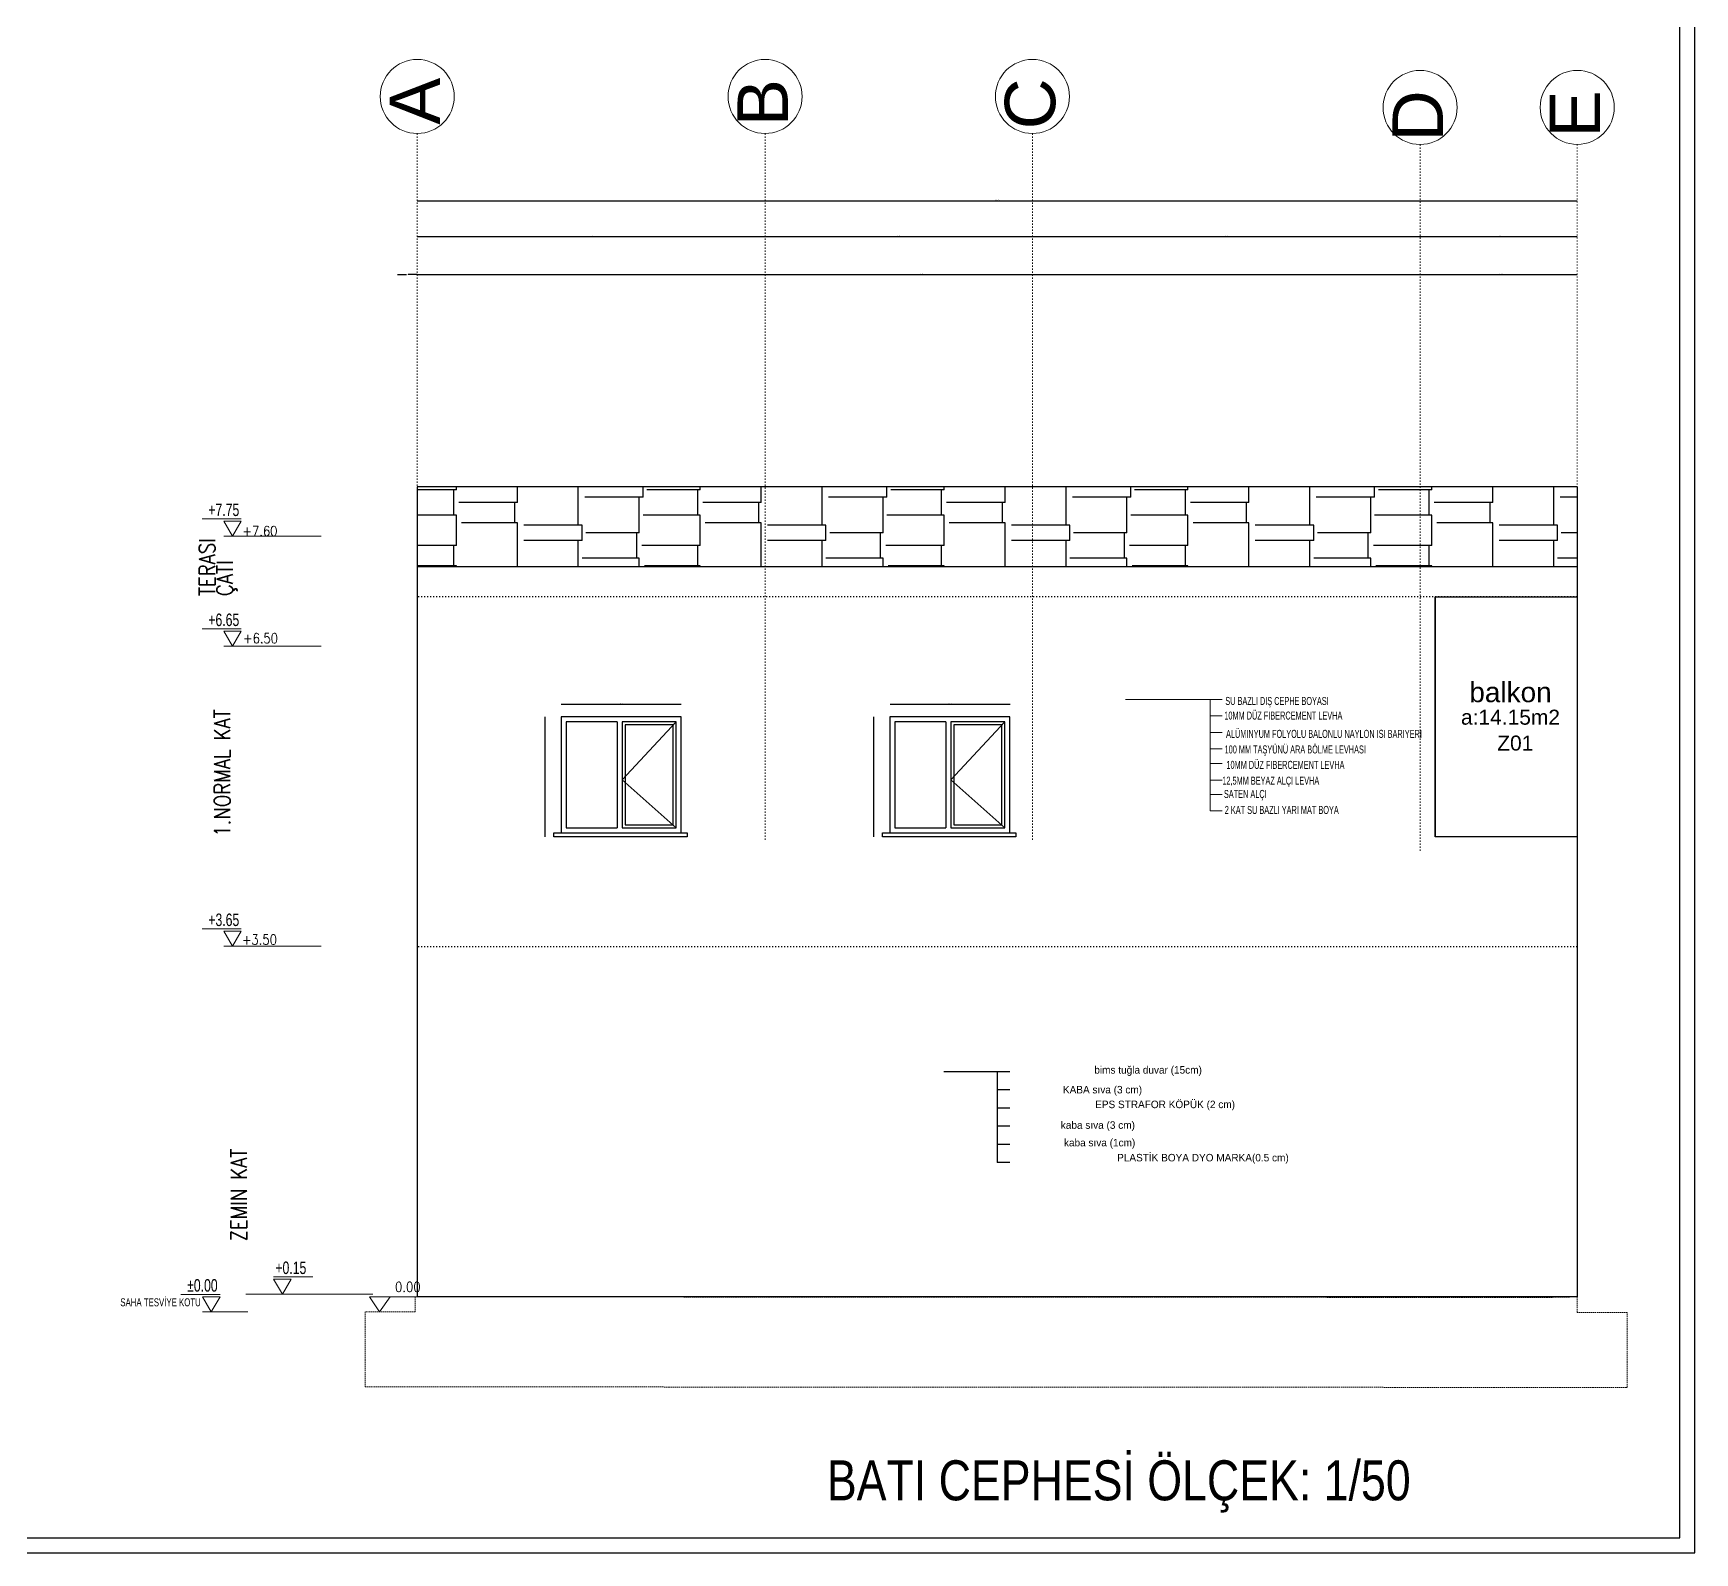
# Model space of a CAD drawing. Header units: centimetres. Extents: x -373760 to 14750, y -122502 to 29584.
# Drawn here: x -199163 to -182547, y -86589 to -71393 of the extents above; entities that cross this region are included whole.
import ezdxf
from ezdxf.enums import TextEntityAlignment as Align

# ---------------------------------------------------------------- set-up
doc = ezdxf.new("R2010")
doc.units = ezdxf.units.CM
for name, pattern in [('ACAD_ISO03W100', [30, 12, -18]), ('DUZ', [0]), ('GOP TABYA_A BLOK_NK$0$2+1 B$0$HIDDEN', [0.375, 0.25, -0.125])]:
    doc.linetypes.add(name, pattern=pattern)
for name, color, linetype in [('Aks', 7, 'Continuous'), ('alan', 7, 'Continuous'), ('CER', 4, 'Continuous'), ('mahal', 7, 'Continuous'), ('Oda', 7, 'Continuous'), ('Standart', 7, 'Continuous'), ('Tarama', 253, 'Continuous')]:
    doc.layers.add(name, color=color, linetype=linetype)
for name, color, linetype, lineweight in [('AKSLAR-P', 211, 'Continuous', 9), ('BB_Yazı_malzeme_DOSEME-Laminat', 7, 'Continuous', 15), ('BB_Yazı_malzeme_DOSEME-Mermer', 30, 'Continuous', 15), ('DETAIL2', 1, 'Continuous', 20), ('duvar', 10, 'Continuous', 25), ('KOT', 3, 'Continuous', 13), ('MS YAZI', 7, 'DUZ', 15), ('MS_YAZI K.P. POZ', 120, 'Continuous', 5), ('yazı', 7, 'Continuous', 30), ('Ölçü iç KGK', 124, 'Continuous', 20)]:
    doc.layers.add(name, color=color, linetype=linetype, lineweight=lineweight)
doc.styles.add('ARC-01', font='arial.ttf')
doc.styles.add('ARıAL', font='arial.ttf')
doc.styles.add('POZ', font='romanstw.shx', dxfattribs={"width": 0.8})
doc.styles.get("Standard").update_dxf_attribs({"font": 'arial.ttf'})
doc.styles.add('stastyle', font='')
doc.styles.add('YAZI', font='arial.ttf', dxfattribs={"height": 34})
doc.styles.get('stastyle').set_extended_font_data('RomanSTA')
doc.linetypes.add('BATTING', pattern='A,0.00254,-2.54,[134,ltypeshp.shx,S=2.54,R=0,X=-2.54,Y=0],-5.08,[134,ltypeshp.shx,S=2.54,R=180,X=2.54,Y=0],-2.54', length=10.16254)
doc.dimstyles.new('Aydın İç Ölçü', dxfattribs={"dimtxt": 7, "dimasz": 3, "dimexe": 0.18, "dimexo": 0.0625, "dimgap": 1, "dimtad": 0, "dimdec": 0, "dimzin": 0, "dimdsep": 46, "dimtxsty": 'Standard', "dimblk": 'DOT', "dimcen": 1, "dimse1": 1, "dimse2": 1, "dimclrd": 256, "dimclrt": 6, "dimadec": 0, "dimazin": 0, "dimtfac": 1, "dimtdec": 0, "dimtix": 1, "dimtofl": 0, "dimtmove": 0, "dimatfit": 3, "dimldrblk": 'DOT', "dimfxl": 1, "dimtolj": 1, "dimtzin": 0, "dimarcsym": 0})
doc.dimstyles.new('aydın ölçü', dxfattribs={"dimtxt": 10, "dimasz": 2.5, "dimexe": 5, "dimexo": 5, "dimtad": 1, "dimdec": 0, "dimtxsty": 'Standard', "dimblk": 'ARCHTICK', "dimcen": 2.5, "dimse1": 1, "dimse2": 1, "dimadec": 0, "dimazin": 0, "dimtfac": 1, "dimtdec": 0, "dimtix": 1, "dimtmove": 0, "dimatfit": 3, "dimfxl": 5, "dimfxlon": 1, "dimarcsym": 0})

# ---------------------------------------------------------------- blocks, each defined once
blk = doc.blocks.new('_ArchTick')
at = {"color": 0, "linetype": 'ByBlock', "const_width": 0.15}
blk.add_lwpolyline([(-0.5, -0.5), (0.5, 0.5)], dxfattribs=at)
blk = doc.blocks.new('*D707')
at = {"color": 0, "lineweight": -2, "transparency": 16777216}
blk.add_line((-189395, -78106), (-190595, -78106), dxfattribs=at)
at = {"layer": 'Defpoints', "color": 0, "transparency": 16777216}
for p in [(-190595, -78106), (-190595, -78334), (-189395, -78334)]:
    blk.add_point(p, dxfattribs=at)
at = {"color": 0, "lineweight": -2, "transparency": 16777216, "xscale": 2.5, "yscale": 2.5, "zscale": 2.5, "rotation": 180}
blk.add_blockref('_ArchTick', (-190595, -78106), dxfattribs=at)
at = {"color": 0, "lineweight": -2, "transparency": 16777216, "xscale": 2.5, "yscale": 2.5, "zscale": 2.5}
blk.add_blockref('_ArchTick', (-189395, -78106), dxfattribs=at)
at = {"color": 0, "transparency": 16777216, "insert": (-189995, -78101), "char_height": 10, "attachment_point": 5}
blk.add_mtext('1200', dxfattribs=at)
blk = doc.blocks.new('*D717')
at = {"color": 0, "lineweight": -2, "transparency": 16777216}
blk.add_line((-190756, -79430), (-190756, -78230), dxfattribs=at)
at = {"layer": 'Defpoints', "color": 0, "transparency": 16777216}
for p in [(-190756, -78230), (-190290, -78230), (-190290, -79430)]:
    blk.add_point(p, dxfattribs=at)
at = {"color": 0, "lineweight": -2, "transparency": 16777216, "xscale": 2.5, "yscale": 2.5, "zscale": 2.5}
for p, rotation in [((-190756, -78230), 90), ((-190756, -79430), 270)]:
    blk.add_blockref('_ArchTick', p, dxfattribs=dict(at, rotation=rotation))
at = {"color": 0, "transparency": 16777216, "insert": (-190761, -78830), "char_height": 10, "attachment_point": 5, "rotation": 90}
blk.add_mtext('1200', dxfattribs=at)
blk = doc.blocks.new('*D708')
at = {"color": 0, "lineweight": -2, "transparency": 16777216}
blk.add_line((-192682, -78106), (-193882, -78106), dxfattribs=at)
at = {"layer": 'Defpoints', "color": 0, "transparency": 16777216}
for p in [(-193882, -78106), (-193882, -78334), (-192682, -78334)]:
    blk.add_point(p, dxfattribs=at)
at = {"color": 0, "lineweight": -2, "transparency": 16777216, "xscale": 2.5, "yscale": 2.5, "zscale": 2.5, "rotation": 180}
blk.add_blockref('_ArchTick', (-193882, -78106), dxfattribs=at)
at = {"color": 0, "lineweight": -2, "transparency": 16777216, "xscale": 2.5, "yscale": 2.5, "zscale": 2.5}
blk.add_blockref('_ArchTick', (-192682, -78106), dxfattribs=at)
at = {"color": 0, "transparency": 16777216, "insert": (-193282, -78101), "char_height": 10, "attachment_point": 5}
blk.add_mtext('1200', dxfattribs=at)
blk = doc.blocks.new('*D718')
at = {"color": 0, "lineweight": -2, "transparency": 16777216}
blk.add_line((-194042, -79430), (-194042, -78230), dxfattribs=at)
at = {"layer": 'Defpoints', "color": 0, "transparency": 16777216}
for p in [(-194042, -78230), (-193577, -78230), (-193577, -79430)]:
    blk.add_point(p, dxfattribs=at)
at = {"color": 0, "lineweight": -2, "transparency": 16777216, "xscale": 2.5, "yscale": 2.5, "zscale": 2.5}
for p, rotation in [((-194042, -78230), 90), ((-194042, -79430), 270)]:
    blk.add_blockref('_ArchTick', p, dxfattribs=dict(at, rotation=rotation))
at = {"color": 0, "transparency": 16777216, "insert": (-194048, -78830), "char_height": 10, "attachment_point": 5, "rotation": 90}
blk.add_mtext('1200', dxfattribs=at)
blk = doc.blocks.new('KOT3')
at = {"layer": 'KOT'}
for p, q in [((-8.7, 17.3), (30.4, 17.3)), ((-36.4, 0), (8.7, 0))]:
    blk.add_line(p, q, dxfattribs=at)
blk.add_lwpolyline([(8.7, 15), (-8.7, 15), (0, 0)], close=True, dxfattribs=at)
at = {"layer": 'KOT', "color": 7, "style": 'ARıAL', "width": 0.7}
blk.add_attdef('KOT', text='', height=12.5, dxfattribs=at).set_placement((-0.3, 16.5), align=Align.BOTTOM_LEFT)
blk = doc.blocks.new('*D709')
at = {"layer": 'Defpoints', "color": 0, "ltscale": 0.45, "transparency": 16777216}
for p in [(-195322, -73511), (-185244, -73807), (-185244, -75863)]:
    blk.add_point(p, dxfattribs=at)
at = {"layer": 'Ölçü iç KGK', "color": 0, "lineweight": -2, "ltscale": 0.45, "transparency": 16777216}
blk.add_line((-195322, -73807), (-185244, -73807), dxfattribs=at)
at = {"layer": 'Ölçü iç KGK', "color": 0, "lineweight": -2, "ltscale": 0.45, "transparency": 16777216, "xscale": 2.5, "yscale": 2.5, "zscale": 2.5, "rotation": 180}
blk.add_blockref('_ArchTick', (-195322, -73807), dxfattribs=at)
at = {"layer": 'Ölçü iç KGK', "color": 0, "lineweight": -2, "ltscale": 0.45, "transparency": 16777216, "xscale": 2.5, "yscale": 2.5, "zscale": 2.5}
blk.add_blockref('_ArchTick', (-185244, -73807), dxfattribs=at)
at = {"layer": 'Ölçü iç KGK', "color": 0, "lineweight": -2, "ltscale": 0.45, "transparency": 16777216, "insert": (-190283, -73802), "char_height": 10, "attachment_point": 5}
blk.add_mtext('10078', dxfattribs=at)
blk = doc.blocks.new('*D710')
at = {"layer": 'Defpoints', "color": 0, "ltscale": 0.45, "transparency": 16777216}
for p in [(-183722, -73807), (-183722, -73807), (-185244, -75863)]:
    blk.add_point(p, dxfattribs=at)
at = {"layer": 'Ölçü iç KGK', "color": 0, "lineweight": -2, "ltscale": 0.45, "transparency": 16777216}
blk.add_line((-185244, -73807), (-183722, -73807), dxfattribs=at)
at = {"layer": 'Ölçü iç KGK', "color": 0, "lineweight": -2, "ltscale": 0.45, "transparency": 16777216, "xscale": 2.5, "yscale": 2.5, "zscale": 2.5, "rotation": 180}
blk.add_blockref('_ArchTick', (-185244, -73807), dxfattribs=at)
at = {"layer": 'Ölçü iç KGK', "color": 0, "lineweight": -2, "ltscale": 0.45, "transparency": 16777216, "xscale": 2.5, "yscale": 2.5, "zscale": 2.5}
blk.add_blockref('_ArchTick', (-183722, -73807), dxfattribs=at)
at = {"layer": 'Ölçü iç KGK', "color": 0, "lineweight": -2, "ltscale": 0.45, "transparency": 16777216, "insert": (-184483, -73802), "char_height": 10, "attachment_point": 5}
blk.add_mtext('1522', dxfattribs=at)
blk = doc.blocks.new('*D711')
at = {"layer": 'Defpoints', "color": 0, "ltscale": 0.45, "transparency": 16777216}
for p in [(-195322, -73386), (-191844, -73386), (-191844, -73427)]:
    blk.add_point(p, dxfattribs=at)
at = {"layer": 'Ölçü iç KGK', "color": 0, "lineweight": -2, "ltscale": 0.45, "transparency": 16777216}
blk.add_line((-195322, -73427), (-191844, -73427), dxfattribs=at)
at = {"layer": 'Ölçü iç KGK', "color": 0, "lineweight": -2, "ltscale": 0.45, "transparency": 16777216, "xscale": 2.5, "yscale": 2.5, "zscale": 2.5, "rotation": 180}
blk.add_blockref('_ArchTick', (-195322, -73427), dxfattribs=at)
at = {"layer": 'Ölçü iç KGK', "color": 0, "lineweight": -2, "ltscale": 0.45, "transparency": 16777216, "xscale": 2.5, "yscale": 2.5, "zscale": 2.5}
blk.add_blockref('_ArchTick', (-191844, -73427), dxfattribs=at)
at = {"layer": 'Ölçü iç KGK', "color": 0, "lineweight": -2, "ltscale": 0.45, "transparency": 16777216, "insert": (-193583, -73421), "char_height": 10, "attachment_point": 5}
blk.add_mtext('3478', dxfattribs=at)
blk = doc.blocks.new('*D712')
at = {"layer": 'Defpoints', "color": 0, "ltscale": 0.45, "transparency": 16777216}
for p in [(-191844, -73386), (-189171, -73427), (-189171, -73427)]:
    blk.add_point(p, dxfattribs=at)
at = {"layer": 'Ölçü iç KGK', "color": 0, "lineweight": -2, "ltscale": 0.45, "transparency": 16777216}
blk.add_line((-191844, -73427), (-189171, -73427), dxfattribs=at)
at = {"layer": 'Ölçü iç KGK', "color": 0, "lineweight": -2, "ltscale": 0.45, "transparency": 16777216, "xscale": 2.5, "yscale": 2.5, "zscale": 2.5, "rotation": 180}
blk.add_blockref('_ArchTick', (-191844, -73427), dxfattribs=at)
at = {"layer": 'Ölçü iç KGK', "color": 0, "lineweight": -2, "ltscale": 0.45, "transparency": 16777216, "xscale": 2.5, "yscale": 2.5, "zscale": 2.5}
blk.add_blockref('_ArchTick', (-189171, -73427), dxfattribs=at)
at = {"layer": 'Ölçü iç KGK', "color": 0, "lineweight": -2, "ltscale": 0.45, "transparency": 16777216, "insert": (-190508, -73421), "char_height": 10, "attachment_point": 5}
blk.add_mtext('2674', dxfattribs=at)
blk = doc.blocks.new('*D713')
at = {"layer": 'Defpoints', "color": 0, "ltscale": 0.45, "transparency": 16777216}
for p in [(-189171, -73427), (-185294, -73427), (-185294, -73427)]:
    blk.add_point(p, dxfattribs=at)
at = {"layer": 'Ölçü iç KGK', "color": 0, "lineweight": -2, "ltscale": 0.45, "transparency": 16777216}
blk.add_line((-189171, -73427), (-185294, -73427), dxfattribs=at)
at = {"layer": 'Ölçü iç KGK', "color": 0, "lineweight": -2, "ltscale": 0.45, "transparency": 16777216, "xscale": 2.5, "yscale": 2.5, "zscale": 2.5, "rotation": 180}
blk.add_blockref('_ArchTick', (-189171, -73427), dxfattribs=at)
at = {"layer": 'Ölçü iç KGK', "color": 0, "lineweight": -2, "ltscale": 0.45, "transparency": 16777216, "xscale": 2.5, "yscale": 2.5, "zscale": 2.5}
blk.add_blockref('_ArchTick', (-185294, -73427), dxfattribs=at)
at = {"layer": 'Ölçü iç KGK', "color": 0, "lineweight": -2, "ltscale": 0.45, "transparency": 16777216, "insert": (-187233, -73421), "char_height": 10, "attachment_point": 5}
blk.add_mtext('3877', dxfattribs=at)
blk = doc.blocks.new('*D714')
at = {"layer": 'Defpoints', "color": 0, "ltscale": 0.45, "transparency": 16777216}
for p in [(-185294, -73427), (-183722, -73427), (-183722, -73427)]:
    blk.add_point(p, dxfattribs=at)
at = {"layer": 'Ölçü iç KGK', "color": 0, "lineweight": -2, "ltscale": 0.45, "transparency": 16777216}
blk.add_line((-185294, -73427), (-183722, -73427), dxfattribs=at)
at = {"layer": 'Ölçü iç KGK', "color": 0, "lineweight": -2, "ltscale": 0.45, "transparency": 16777216, "xscale": 2.5, "yscale": 2.5, "zscale": 2.5, "rotation": 180}
blk.add_blockref('_ArchTick', (-185294, -73427), dxfattribs=at)
at = {"layer": 'Ölçü iç KGK', "color": 0, "lineweight": -2, "ltscale": 0.45, "transparency": 16777216, "xscale": 2.5, "yscale": 2.5, "zscale": 2.5}
blk.add_blockref('_ArchTick', (-183722, -73427), dxfattribs=at)
at = {"layer": 'Ölçü iç KGK', "color": 0, "lineweight": -2, "ltscale": 0.45, "transparency": 16777216, "insert": (-184508, -73421), "char_height": 10, "attachment_point": 5}
blk.add_mtext('1572', dxfattribs=at)
blk = doc.blocks.new('*D715')
at = {"layer": 'Defpoints', "color": 0, "ltscale": 0.45, "transparency": 16777216}
for p in [(-195322, -73004), (-183722, -73004), (-183722, -73070)]:
    blk.add_point(p, dxfattribs=at)
at = {"layer": 'Ölçü iç KGK', "color": 0, "lineweight": -2, "ltscale": 0.45, "transparency": 16777216}
blk.add_line((-195322, -73070), (-183722, -73070), dxfattribs=at)
at = {"layer": 'Ölçü iç KGK', "color": 0, "lineweight": -2, "ltscale": 0.45, "transparency": 16777216, "xscale": 2.5, "yscale": 2.5, "zscale": 2.5, "rotation": 180}
blk.add_blockref('_ArchTick', (-195322, -73070), dxfattribs=at)
at = {"layer": 'Ölçü iç KGK', "color": 0, "lineweight": -2, "ltscale": 0.45, "transparency": 16777216, "xscale": 2.5, "yscale": 2.5, "zscale": 2.5}
blk.add_blockref('_ArchTick', (-183722, -73070), dxfattribs=at)
at = {"layer": 'Ölçü iç KGK', "color": 0, "lineweight": -2, "ltscale": 0.45, "transparency": 16777216, "insert": (-189522, -73064), "char_height": 10, "attachment_point": 5}
blk.add_mtext('11600', dxfattribs=at)
blk = doc.blocks.new('_Dot')
at = {"color": 0, "linetype": 'ByBlock', "lineweight": -2}
blk.add_line((-0.5, 0), (-1, 0), dxfattribs=at)
at = {"color": 0, "linetype": 'ByBlock', "const_width": 0.5}
blk.add_lwpolyline([(-0.25, 0, 1), (0.25, 0, 1)], format="xyb", close=True, dxfattribs=at)
blk = doc.blocks.new('*D716')
at = {"layer": 'Defpoints', "color": 0, "ltscale": 0.45, "transparency": 16777216}
for p in [(-195322, -73807), (-195522, -74030), (-195322, -74030)]:
    blk.add_point(p, dxfattribs=at)
at = {"layer": 'Ölçü iç KGK', "lineweight": -2, "ltscale": 0.45, "transparency": 16777216}
for p, q in [((-195519, -73807), (-195431, -73807)), ((-195325, -73807), (-195414, -73807))]:
    blk.add_line(p, q, dxfattribs=at)
at = {"layer": 'Ölçü iç KGK', "lineweight": -2, "ltscale": 0.45, "transparency": 16777216, "xscale": 3, "yscale": 3, "zscale": 3, "rotation": 180}
blk.add_blockref('_Dot', (-195522, -73807), dxfattribs=at)
at = {"layer": 'Ölçü iç KGK', "lineweight": -2, "ltscale": 0.45, "transparency": 16777216, "xscale": 3, "yscale": 3, "zscale": 3}
blk.add_blockref('_Dot', (-195322, -73807), dxfattribs=at)
at = {"layer": 'Ölçü iç KGK', "color": 6, "lineweight": -2, "ltscale": 0.45, "transparency": 16777216, "insert": (-195422, -73807), "char_height": 7, "attachment_point": 5}
blk.add_mtext('\\A1;200', dxfattribs=at)
blk = doc.blocks.new('SRTHTYHY')
at = {"layer": 'BB_Yazı_malzeme_DOSEME-Mermer'}
for p, q in [((-1049199.7, -8391828.8, 88.2), (-1049296.4, -8391828.8, -785.3)), ((-1049199.7, -8391828.8), (-1049211.7, -8391828.8)), ((-1049199.7, -8391828.8), (-1049211.7, -8391828.8)), ((-1049211.7, -8391940.2), (-1049211.7, -8391828.8, 88.2)), ((-1049199.7, -8391845.3), (-1049211.7, -8391845.3)), ((-1049199.7, -8391861.8), (-1049211.7, -8391861.8)), ((-1049199.7, -8391878.3), (-1049211.7, -8391878.3)), ((-1049199.7, -8391893), (-1049211.7, -8391893)), ((-1049199.7, -8391909.4), (-1049211.7, -8391909.4)), ((-1049199.7, -8391923.7), (-1049211.7, -8391923.7)), ((-1049199.7, -8391940.2), (-1049211.7, -8391940.2))]:
    blk.add_line(p, q, dxfattribs=at)
at = {"layer": 'BB_Yazı_malzeme_DOSEME-Mermer', "style": 'ARC-01', "width": 0.6}
for s, p in [('SU BAZLI DIŞ CEPHE BOYASI', (-1049196.5, -8391834.3)), ('10MM DÜZ FIBERCEMENT LEVHA ', (-1049197.5, -8391848.9)), ('ALÜMINYUM FOLYOLU BALONLU NAYLON ISI BARIYERI ', (-1049195.8, -8391867.2)), ('100 MM TAŞYÜNÜ ARA BÖLME LEVHASI ', (-1049197.2, -8391882.8)), ('10MM DÜZ FIBERCEMENT LEVHA ', (-1049195.4, -8391898.2)), ('12,5MM BEYAZ ALÇI LEVHA', (-1049199.5, -8391914)), ('SATEN ALÇI', (-1049197.9, -8391927.3)), (' 2 KAT SU BAZLI YARI MAT BOYA', (-1049199.1, -8391943.3))]:
    blk.add_text(s, height=8, dxfattribs=at).set_placement(p)

msp = doc.modelspace()

# ---------------------------------------------------------------- hatches: boundary and pattern name
at = {"layer": 'Tarama'}
h = msp.add_hatch(dxfattribs=at)
h.set_pattern_fill('AR-RSHKE', color=252, scale=2, angle=90)
h.set_pattern_definition([(90, (-126656.3, 47840.95), (-609.6, 1295.4), [304.8, -254, 355.6, -152.4, 457.2, -203.2]), (90, (-126681.7, 48145.75), (-609.6, 1295.4), [254, -965.2, 203.2, -304.8]), (90, (-126618.2, 48755.35), (-609.6, 1295.4), [152.4, -1574.8]), (180, (-126656.3, 47840.95), (-609.6, -431.8), [584.2, -1854.2]), (180, (-126656.3, 48145.75), (-609.6, -431.8), [571.5, -1866.9]), (180, (-126656.3, 48399.75), (-609.6, -431.8), [533.4, -1905]), (180, (-126618.2, 48755.35), (-609.6, -431.8), [584.2, -1854.2]), (180, (-126618.2, 48907.75), (-609.6, -431.8), [584.2, -1854.2]), (180, (-126656.3, 49364.95), (-609.6, -431.8), [558.8, -1879.6])])
h.paths.add_polyline_path([(-185294.26, -75929.71), (-185294.26, -76729.71), (-183722.46, -76729.71), (-183722.46, -75929.71)])
h.paths.add_polyline_path([(-189170.78, -75929.71), (-189170.78, -76729.71), (-185294.26, -76729.71), (-185294.26, -75929.71)])
h.paths.add_polyline_path([(-191844.29, -75929.71), (-191844.29, -76729.71), (-189170.78, -76729.71), (-189170.78, -75929.71)])
h.paths.add_polyline_path([(-195322.46, -75929.71), (-195322.46, -76729.71), (-191844.29, -76729.71), (-191844.29, -75929.71)])

# ---------------------------------------------------------------- linework, layer by layer
for p, q in [((-192681.65, -78229.71), (-193881.65, -78229.71)), ((-193881.65, -78229.71), (-193881.65, -79388.89)), ((-192681.65, -79388.89), (-192681.65, -78229.71)), ((-189395.27, -78229.71), (-190595.27, -78229.71)), ((-190595.27, -78229.71), (-190595.27, -79388.89)), ((-189395.27, -79388.89), (-189395.27, -78229.71)), ((-193321.65, -78279.71), (-193831.65, -78279.71)), ((-193831.65, -78279.71), (-193831.65, -79338.89)), ((-193321.65, -78279.71), (-193321.65, -79338.89)), ((-193271.65, -78279.71), (-193271.65, -79338.89)), ((-192731.65, -78279.71), (-193271.65, -78279.71)), ((-193241.65, -78309.71), (-193241.65, -79308.89)), ((-192761.65, -78309.71), (-193241.65, -78309.71)), ((-192761.65, -79308.89), (-192761.65, -78309.71)), ((-192731.65, -79338.89), (-192731.65, -78279.71)), ((-190035.27, -78279.71), (-190545.27, -78279.71)), ((-190545.27, -78279.71), (-190545.27, -79338.89)), ((-190035.27, -78279.71), (-190035.27, -79338.89)), ((-189985.27, -78279.71), (-189985.27, -79338.89)), ((-189445.27, -78279.71), (-189985.27, -78279.71)), ((-189955.27, -78309.71), (-189955.27, -79308.89)), ((-189475.27, -78309.71), (-189955.27, -78309.71)), ((-189475.27, -79308.89), (-189475.27, -78309.71)), ((-189445.27, -79338.89), (-189445.27, -78279.71)), ((-193956.36, -79388.89), (-193881.65, -79388.89)), ((-193956.36, -79429.71), (-193956.36, -79388.89)), ((-193881.65, -79388.89), (-192681.65, -79388.89)), ((-193831.65, -79338.89), (-193321.65, -79338.89)), ((-193271.65, -79338.89), (-192731.65, -79338.89)), ((-193241.65, -79308.89), (-192761.65, -79308.89)), ((-192681.65, -79388.89), (-192621.88, -79388.89)), ((-192621.88, -79388.89), (-192621.88, -79429.71)), ((-190669.98, -79388.89), (-190595.27, -79388.89)), ((-190669.98, -79429.71), (-190669.98, -79388.89)), ((-190595.27, -79388.89), (-189395.27, -79388.89)), ((-190545.27, -79338.89), (-190035.27, -79338.89)), ((-189985.27, -79338.89), (-189445.27, -79338.89)), ((-189955.27, -79308.89), (-189475.27, -79308.89)), ((-189395.27, -79388.89), (-189335.5, -79388.89)), ((-189335.5, -79388.89), (-189335.5, -79429.71)), ((-192621.88, -79429.71), (-193956.36, -79429.71)), ((-189335.5, -79429.71), (-190669.98, -79429.71))]:
    msp.add_line(p, q)
at = {"color": 8}
for p, q in [((-192731.65, -78279.71), (-193271.65, -78859.3)), ((-189445.27, -78279.71), (-189985.27, -78859.3)), ((-193271.65, -78859.3), (-192731.65, -79338.89)), ((-189985.27, -78859.3), (-189445.27, -79338.89))]:
    msp.add_line(p, q, dxfattribs=at)
at = {"layer": 'Aks', "color": 255, "linetype": 'GOP TABYA_A BLOK_NK$0$2+1 B$0$HIDDEN', "lineweight": 5, "ltscale": 55}
msp.add_lwpolyline([(-195343.91, -84029.71), (-195343.91, -84179.67), (-195843.91, -84179.67), (-195843.9, -84929.74), (-183222.75, -84935.58), (-183222.46, -84185.58), (-183722.46, -84185.58), (-183722.46, -84029.71), (-184022.46, -84035.58), (-195343.91, -84029.71)], dxfattribs=at)
at = {"layer": 'AKSLAR-P', "linetype": 'ACAD_ISO03W100'}
for p, q in [((-195322.46, -72395.82), (-195322.46, -79463.61)), ((-191844.29, -72395.82), (-191844.29, -79463.61)), ((-189170.78, -72395.82), (-189170.78, -79463.61)), ((-185294.26, -72505.82), (-185294.26, -79573.61)), ((-183722.46, -72504.98), (-183722.46, -79572.78))]:
    msp.add_line(p, q, dxfattribs=at)
at = {"layer": 'AKSLAR-P'}
for centre in [(-195322.46, -72025.6), (-191844.29, -72025.6), (-189170.78, -72025.6), (-185294.26, -72135.6), (-183722.46, -72134.76)]:
    msp.add_circle(centre, 370.22, dxfattribs=at)
at = {"layer": 'CER', "color": 2}
for points in [[(-215852.52, -86588.86), (-182547.49, -86588.86), (-182547.49, -56588.86), (-215852.52, -56588.86)], [(-215702.52, -86438.86), (-182697.49, -86438.86), (-182697.49, -56738.86), (-215702.52, -56738.86)]]:
    msp.add_lwpolyline(points, close=True, dxfattribs=at)
at = {"layer": 'DETAIL2', "color": 1}
for p, q in [((-195401.05, -84029.71), (-195801.05, -84029.71)), ((-195801.05, -84029.71), (-195701.05, -84179.72)), ((-195593.91, -84029.71), (-195701.05, -84179.72)), ((-195593.91, -84029.71), (-195093.91, -84029.71))]:
    msp.add_line(p, q, dxfattribs=at)
at = {"layer": 'duvar'}
for p, q in [((-195322.46, -75929.71), (-195322.46, -84029.71)), ((-183722.46, -75929.71), (-183722.46, -84029.71)), ((-185142.46, -77029.71), (-185142.46, -79429.71))]:
    msp.add_line(p, q, dxfattribs=at)
for points in [[(-183722.46, -75929.71), (-195322.46, -75929.71)], [(-183722.46, -76729.71), (-195322.46, -76729.71)], [(-183722.46, -79429.71), (-185142.46, -79429.71), (-185142.46, -77029.71), (-183722.46, -77029.71)], [(-183722.46, -84029.71), (-195322.46, -84029.71)]]:
    msp.add_lwpolyline(points, dxfattribs=at)
at = {"layer": 'duvar', "linetype": 'ACAD_ISO03W100'}
for points in [[(-183722.46, -77029.71), (-195322.46, -77029.71)], [(-183722.46, -80529.71), (-195322.46, -80529.71)]]:
    msp.add_lwpolyline(points, dxfattribs=at)
at = {"layer": 'MS_YAZI K.P. POZ', "ltscale": 5}
for p, q in [((-197255.38, -76423.85), (-196282.06, -76423.85)), ((-197255.38, -77523.85), (-196282.06, -77523.85)), ((-197255.38, -80523.85), (-196282.06, -80523.85)), ((-196739.76, -84003.7), (-195766.43, -84003.7))]:
    msp.add_line(p, q, dxfattribs=at)
at = {"layer": 'Standart'}
for p, q in [((-189397.18, -81778), (-190055.82, -81778)), ((-189522.94, -81778), (-189522.94, -82687.4)), ((-189397.18, -81778), (-189522.94, -81778)), ((-189397.18, -81959.88), (-189522.94, -81959.88)), ((-189397.18, -82141.76), (-189522.94, -82141.76)), ((-189397.18, -82323.64), (-189522.94, -82323.64)), ((-189397.18, -82505.52), (-189522.94, -82505.52)), ((-189397.18, -82687.4), (-189522.94, -82687.4))]:
    msp.add_line(p, q, dxfattribs=at)

# ---------------------------------------------------------------- block references
at = {"xscale": 10, "yscale": 10, "zscale": 10}
msp.add_blockref('SRTHTYHY', (10304723.24, 83840232.56, 4555.71), dxfattribs=at)
at = {"layer": 'KOT'}
ref = msp.add_blockref('KOT3', (-196671.47, -84003.7), dxfattribs=dict(at, xscale=10, yscale=10, zscale=10))
ref.add_attrib('KOT', '+0.15', dxfattribs={"layer": 'yazı', "height": 125, "style": 'ARıAL', "width": 0.7}).set_placement((-196740.89, -83838.97), align=Align.BOTTOM_LEFT)
at = {"layer": 'MS_YAZI K.P. POZ', "ltscale": 5}
ref = msp.add_blockref('KOT3', (-197168.8, -76423.85), dxfattribs=dict(at, xscale=-10, yscale=10, zscale=10))
ref.add_attrib('KOT', '+7.75', dxfattribs={"layer": 'yazı', "height": 125, "style": 'ARıAL', "width": 0.7}).set_placement((-197411.24, -76259.11), align=Align.BOTTOM_LEFT)
ref = msp.add_blockref('KOT3', (-197168.8, -77523.85), dxfattribs=dict(at, xscale=-10, yscale=10, zscale=10))
ref.add_attrib('KOT', '+6.65', dxfattribs={"layer": 'yazı', "height": 125, "style": 'ARıAL', "width": 0.7}).set_placement((-197411.54, -77359.11), align=Align.BOTTOM_LEFT)
ref = msp.add_blockref('KOT3', (-197168.8, -80523.85), dxfattribs=dict(at, xscale=-10, yscale=10, zscale=10))
ref.add_attrib('KOT', '+3.65', dxfattribs={"layer": 'yazı', "height": 125, "style": 'ARıAL', "width": 0.7}).set_placement((-197411.54, -80359.11), align=Align.BOTTOM_LEFT)
ref = msp.add_blockref('KOT3', (-197381.59, -84179.72), dxfattribs=dict(at, xscale=-10, yscale=10, zscale=10))
ref.add_attrib('KOT', '%%P0.00', dxfattribs={"layer": 'yazı', "height": 125, "style": 'ARıAL', "width": 0.7}).set_placement((-197623.37, -84014.98), align=Align.BOTTOM_LEFT)

# ---------------------------------------------------------------- texts
at = {"char_height": 75, "width": 4016.1054, "attachment_point": 3}
for s, insert in [('{\\fBankGothic Lt BT|b0|i0|c162|p34;bims tuğla duvar (15cm)}', (-187476.1, -81722.42)), ('{\\fBankGothic Lt BT|b0|i0|c162|p34;KABA sıva (3 cm)}', (-188074.16, -81920.18)), ('{\\fBankGothic Lt BT|b0|i0|c162|p34;\\PEPS STRAFOR KÖPÜK (2 cm)}', (-187144.94, -81942.46)), ('{\\fBankGothic Lt BT|b0|i0|c162|p34;kaba sıva (3 cm)}', (-188145.7, -82274.21)), ('{\\fBankGothic Lt BT|b0|i0|c162|p34;kaba sıva (1cm)}', (-188142.01, -82449.95)), ('{\\fBankGothic Lt BT|b0|i0|c162|p34;PLASTİK BOYA DYO MARKA(0.5 cm)}', (-186607.56, -82600.08))]:
    msp.add_mtext(s, dxfattribs=dict(at, insert=insert))
at = {"layer": 'AKSLAR-P'}
for s, p in [('A', (-195093.99, -72308.01, -275161.01)), ('B', (-191615.82, -72322.12, -275161.01)), ('C', (-188942.31, -72354.14, -275161.01)), ('D', (-185065.79, -72473.78, -275161.01)), ('E', (-183493.99, -72435.08, -275161.01))]:
    msp.add_text(s, height=504.66, rotation=89.999996, dxfattribs=at).set_placement(p)
at = {"layer": 'alan', "linetype": 'BATTING', "lineweight": -2, "ltscale": 0.45}
msp.add_text('a:14.15m2', height=150, dxfattribs=at).set_placement((-184390.19, -78307.9), align=Align.CENTER)
at = {"layer": 'BB_Yazı_malzeme_DOSEME-Laminat', "style": 'ARC-01', "width": 0.7}
msp.add_text('SAHA TESVİYE KOTU', height=80, rotation=0.004471, dxfattribs=at).set_placement((-198291.46, -84084.08), align=Align.MIDDLE_LEFT)
at = {"layer": 'DETAIL2', "color": 1, "style": 'stastyle', "width": 0.85}
for s, p in [('+7.60', (-197070.09, -76421.06)), ('+6.50', (-197063.86, -77493.8)), ('+3.50', (-197074.84, -80507.34)), ('0.00', (-195543.9, -83979.71))]:
    msp.add_text(s, height=100, dxfattribs=at).set_placement(p)
at = {"layer": 'mahal', "linetype": 'BATTING', "lineweight": -2, "ltscale": 0.45}
msp.add_text('balkon', height=200, dxfattribs=at).set_placement((-184390.19, -78082.9), align=Align.CENTER)
at = {"layer": 'MS YAZI', "style": 'YAZI', "width": 0.8}
msp.add_text('BATI CEPHESİ ÖLÇEK: 1/50', height=400, dxfattribs=at).set_placement((-188307.25, -85864.54), align=Align.MIDDLE_CENTER)
at = {"layer": 'MS_YAZI K.P. POZ', "ltscale": 5, "style": 'POZ', "width": 0.825457}
for s, p in [('TERASI', (-197344.34, -77021.35)), ('ÇATI', (-197167.78, -77021.35)), ('1.NORMAL KAT', (-197191.83, -79426.69)), ('ZEMIN KAT', (-197025.47, -83474.53))]:
    msp.add_text(s, height=160, rotation=90, dxfattribs=at).set_placement(p)
at = {"layer": 'Oda'}
msp.add_text('Z01', height=150, dxfattribs=at).set_placement((-184342.19, -78566.56), align=Align.CENTER)

# ---------------------------------------------------------------- dimensions: what is measured, and where the dimension line sits
for base, p1, p2, angle, picture, middle in [((-194042.14, -78229.71), (-193576.65, -79429.71), (-193576.65, -78229.71), 90, '*D718', (-194047.87, -78829.71)), ((-193881.65, -78106.38), (-192681.65, -78334.27), (-193881.65, -78334.27), 180, '*D708', (-193281.65, -78100.65)), ((-190755.76, -78229.71), (-190290.27, -79429.71), (-190290.27, -78229.71), 90, '*D717', (-190761.49, -78829.71)), ((-190595.27, -78106.38), (-189395.27, -78334.27), (-190595.27, -78334.27), 180, '*D707', (-189995.27, -78100.65))]:
    dim = msp.add_linear_dim(base=base, p1=p1, p2=p2, angle=angle, dimstyle='aydın ölçü')
    dim.commit()
    dim.dimension.update_dxf_attribs({"geometry": picture, "text_midpoint": middle})
at = {"layer": 'Ölçü iç KGK', "lineweight": -2, "ltscale": 0.45}
for base, p1, p2, dimstyle, picture, middle in [((-183722.46, -73069.82), (-195322.46, -73004.36), (-183722.46, -73004.36), 'aydın ölçü', '*D715', (-189522.46, -73064.09)), ((-191844.29, -73427.19), (-195322.46, -73385.56), (-191844.29, -73385.56), 'aydın ölçü', '*D711', (-193583.37, -73421.46)), ((-185244.26, -73807.47), (-195322.46, -73511.03), (-185244.26, -75862.67), 'aydın ölçü', '*D709', (-190283.36, -73801.74)), ((-195322.46, -73807.47), (-195522.46, -74030.07), (-195322.46, -74030.07), 'Aydın İç Ölçü', '*D716', (-195422.46, -73807.47))]:
    dim = msp.add_linear_dim(base=base, p1=p1, p2=p2, angle=180, dimstyle=dimstyle, dxfattribs=at)
    dim.commit()
    dim.dimension.update_dxf_attribs({"geometry": picture, "text_midpoint": middle})
for base, p1, p2, picture, middle in [((-189170.78, -73427.19), (-191844.29, -73385.56), (-189170.78, -73427.19), '*D712', (-190507.54, -73421.46)), ((-185294.26, -73427.19), (-189170.78, -73427.19), (-185294.26, -73427.19), '*D713', (-187232.52, -73421.46)), ((-183722.46, -73427.19), (-185294.26, -73427.19), (-183722.46, -73427.19), '*D714', (-184508.36, -73421.46)), ((-183722.46, -73807.47), (-185244.26, -75862.67), (-183722.46, -73807.47), '*D710', (-184483.36, -73801.74))]:
    dim = msp.add_linear_dim(base=base, p1=p1, p2=p2, angle=180, dimstyle='aydın ölçü', override={"dimtmove": 1}, dxfattribs=at)
    dim.commit()
    dim.dimension.update_dxf_attribs({"geometry": picture, "text_midpoint": middle})

doc.saveas('drawing.dxf')
